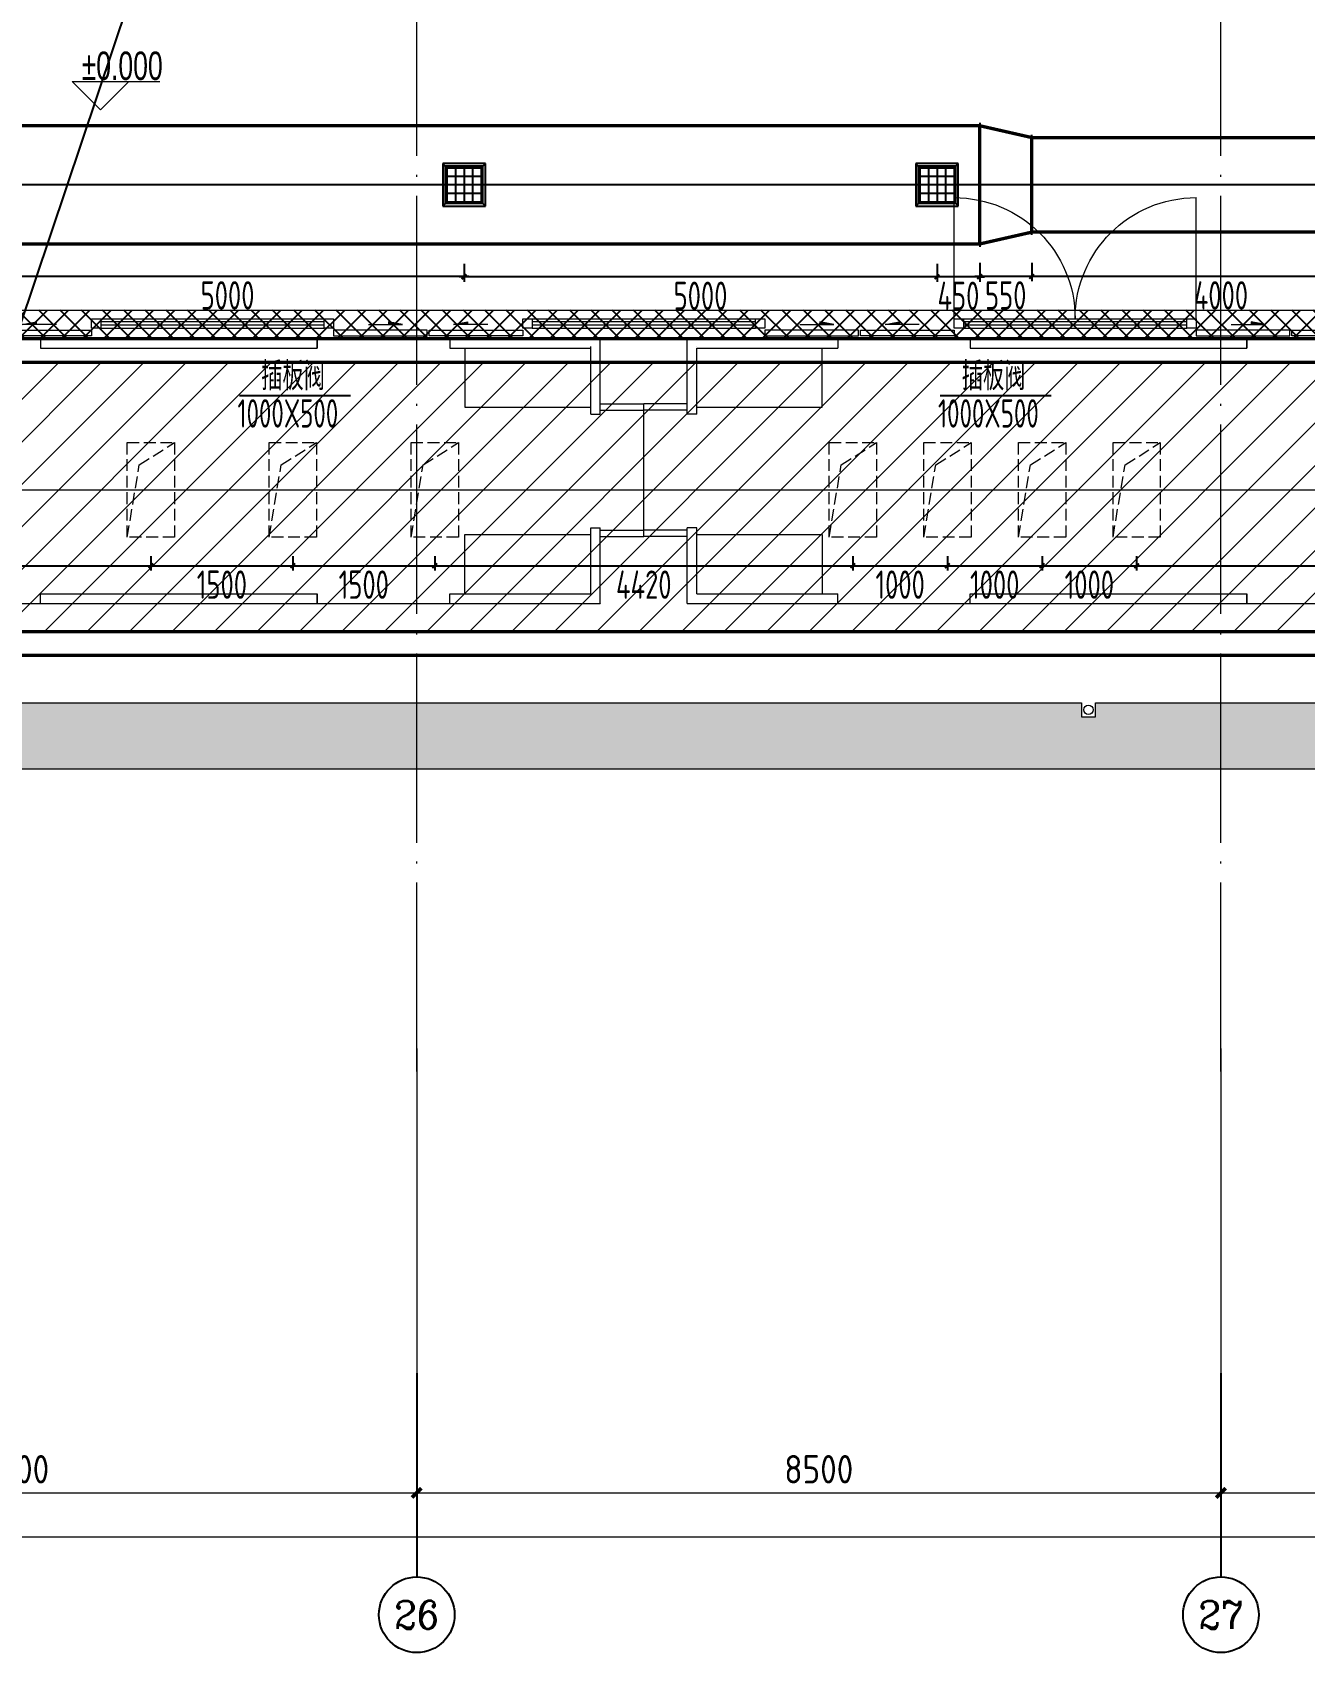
# Model space of a CAD drawing. Extents: x 4 to 13611208, y -605838 to 574722.
# Drawn here: x 13321834 to 13335282, y -28853 to -11724 of the extents above; entities that cross this region are included whole.
import ezdxf
from ezdxf.enums import TextEntityAlignment as Align

# ---------------------------------------------------------------- set-up
doc = ezdxf.new("R2010")
doc.units = 0
doc.header["$LTSCALE"] = 1000
doc.header["$MEASUREMENT"] = 0
for name, pattern in [('CENTER2', [28.575, 19.05, -3.175, 3.175, -3.175]), ('DASH', [0.35, 0.25, -0.1]), ('DOTE', [2.42, 2, -0.2, 0.02, -0.2])]:
    doc.linetypes.add(name, pattern=pattern)
doc.layers.add('0标记', color=1, linetype='Continuous', plot=False)
for name, color, linetype in [('AXIS', 3, 'Continuous'), ('AXIS_TEXT', 7, 'Continuous'), ('DUCT-D-S中心线', 5, 'CENTER2'), ('DUCT-D-S标注', 7, 'Continuous'), ('DUCT-D-S法兰', 2, 'Continuous'), ('DUCT-D-S管', 130, 'Continuous'), ('DUCT-D-S管端线', 2, 'Continuous'), ('DUCT-D-S风口', 7, 'Continuous'), ('SDF-标注', 7, 'Continuous')]:
    doc.layers.add(name, color=color, linetype=linetype)
for name, color, linetype, lineweight in [('PSD', 8, 'Continuous', 5), ('SDF-风管', 3, 'Continuous', 20), ('STRAIN', 8, 'Continuous', 5), ('建筑底图', 8, 'Continuous', 13)]:
    doc.layers.add(name, color=color, linetype=linetype, lineweight=lineweight)
doc.styles.add('67', font='gbenor.shx', dxfattribs={"width": 0.7, "bigfont": 'hztxt.shx'})
doc.styles.add('_TCH_AXIS', font='COMPLEX', dxfattribs={"bigfont": 'GBCBIG'})
doc.styles.add('C', font='HZTXT_E', dxfattribs={"width": 0.7, "bigfont": 'HZTXT'})
doc.styles.add('COMPLEX', font='hztxt_e.shx', dxfattribs={"width": 0.6, "bigfont": 'HZTXT.shx'})
doc.styles.add('DIM_FONT', font='gbenor.shx', dxfattribs={"bigfont": 'gbcbig.shx'})
doc.styles.add('du', font='gbenor.shx', dxfattribs={"width": 0.8, "bigfont": 'hztxt.shx'})
doc.dimstyles.new('67', dxfattribs={"dimscale": 100, "dimtxt": 3, "dimasz": 0.5, "dimexe": 0.5, "dimexo": 2, "dimgap": 0.5, "dimtad": 2, "dimdec": 0, "dimrnd": 5, "dimzin": 0, "dimdsep": 46, "dimtxsty": 'du', "dimblk": 'ARCHTICK', "dimcen": 0, "dimdle": 0.5, "dimclrd": 256, "dimclre": 256, "dimclrt": 256, "dimazin": 0, "dimtfac": 1, "dimtdec": 0, "dimtix": 1, "dimtmove": 2, "dimatfit": 3, "dimfxl": 100, "dimtolj": 1, "dimtzin": 0, "dimlwd": -1, "dimlwe": -1, "dimarcsym": 0})
doc.dimstyles.new('_TCH_ARCH&&100', dxfattribs={"dimtxt": 300, "dimasz": 100, "dimexe": 100, "dimexo": 100, "dimgap": 100, "dimtad": 1, "dimdec": 0, "dimzin": 0, "dimdsep": 46, "dimtxsty": 'DIM_FONT', "dimblk": 'ARCHTICK', "dimcen": 0.09, "dimclrd": 3, "dimclre": 3, "dimclrt": 7, "dimaunit": 1, "dimazin": 2, "dimtfac": 1, "dimtdec": 0, "dimtix": 1, "dimtmove": 2, "dimatfit": 3, "dimfxl": 1, "dimtolj": 1, "dimtzin": 0, "dimlwd": 18, "dimlwe": 18, "dimarcsym": 0})

# ---------------------------------------------------------------- blocks, each defined once
blk = doc.blocks.new('A$C6AAC3FDD')
at = {"layer": 'STRAIN'}
for p, q in [((1311, 2800), (23940, 2800)), ((18025, 2800), (18025, 2700)), ((20950, 2800), (20950, 2700)), ((20950, 2700), (20950, 2800)), ((22350, 2800), (22350, 2700)), ((23941, 2799), (23940, 2800)), ((23941, 2799), (23941, 2000)), ((24861, 2800), (46741, 2800)), ((24861, 2800), (24861, 2000)), ((26451, 2800), (26451, 2700)), ((27851, 2800), (27851, 2700)), ((30776, 2700), (30776, 2800)), ((30776, 2800), (30776, 2700)), ((18025, 2700), (20950, 2700)), ((22350, 2700), (23841, 2700)), ((22509, 2700), (22509, 2073)), ((23840, 2700), (23841, 2699)), ((23840, 2700), (23841, 2699)), ((23841, 2700), (23841, 2000)), ((24961, 2700), (26451, 2700)), ((24961, 2700), (24961, 2699)), ((24961, 2699), (24961, 2000)), ((26287, 2073), (26287, 2700)), ((27851, 2700), (30776, 2700)), ((22509, 2073), (23841, 2073)), ((23941, 2093), (24401, 2093)), ((24861, 2093), (24401, 2093)), ((24401, 2093), (24401, 691)), ((24401, 2093), (24401, 691)), ((24401, 2093), (24401, 691)), ((24401, 2093), (24401, 691)), ((24961, 2073), (26287, 2073)), ((26287, 2073), (26286, 2073)), ((23841, 2000), (23941, 2000)), ((23941, 2026), (24401, 2026)), ((24861, 2026), (24401, 2026)), ((24961, 2000), (24861, 2000)), ((22509, 727), (23841, 727)), ((22509, 100), (22509, 727)), ((23841, 800), (23841, 84)), ((23841, 800), (23941, 800)), ((23941, 800), (23941, 0)), ((23941, 758), (24401, 758)), ((23941, 691), (24401, 691)), ((24861, 758), (24401, 758)), ((24861, 691), (24401, 691)), ((24861, 800), (24861, 0)), ((24961, 800), (24861, 800)), ((24961, 800), (24961, 100)), ((24961, 727), (26287, 727)), ((26287, 727), (26286, 727)), ((26287, 727), (26287, 100)), ((18025, 100), (20950, 100)), ((18025, 0), (18025, 100)), ((20950, 0), (20950, 100)), ((20950, 100), (20950, 0)), ((22350, 100), (23841, 100)), ((22350, 0), (22350, 100)), ((24961, 100), (26451, 100)), ((24961, 100), (24961, 100)), ((24961, 84), (24961, 85)), ((26451, 0), (26451, 100)), ((27851, 100), (30776, 100)), ((27851, 0), (27851, 100)), ((30776, 100), (30776, 0)), ((30776, 0), (30776, 100)), ((1311, 0), (23941, 0)), ((24861, 0), (46741, 0))]:
    blk.add_line(p, q, dxfattribs=at)
blk = doc.blocks.new('新块')
at = {"layer": 'PSD', "color": 8}
for p, q in [((-1630, 60), (-1270, 60)), ((-1270, 60), (-1418, 34)), ((-1418, 34), (-1418, 60)), ((-730, 60), (-582, 34)), ((-370, 60), (-730, 60)), ((-582, 34), (-582, 60))]:
    blk.add_line(p, q, dxfattribs=at)
for points in [[(-2000, 180), (-1010, 180), (-1010, 120), (-2000, 120)], [(0, 180), (-990, 180), (-990, 120), (0, 120)]]:
    blk.add_lwpolyline(points, close=True, dxfattribs=at)
for points in [[(-1418, 34), (-1418, 60), (-1270, 60)], [(-582, 34), (-582, 60), (-730, 60)]]:
    blk.add_solid(points, dxfattribs=at)
blk = doc.blocks.new('PSD')
at = {"layer": 'PSD', "color": 8}
for p, q in [((19643, 4268), (22002, 4268)), ((22002, 4235), (19643, 4235)), ((22002, 4201), (19643, 4201)), ((19643, 4168), (22002, 4168)), ((24203, 4268), (26562, 4268)), ((26562, 4235), (24203, 4235)), ((26562, 4201), (24203, 4201)), ((24203, 4168), (26562, 4168)), ((28662, 4168), (28662, 2888)), ((28763, 4268), (31122, 4268)), ((31122, 4235), (28763, 4235)), ((31122, 4201), (28763, 4201)), ((28763, 4168), (31122, 4168)), ((31222, 4168), (31222, 2888))]:
    blk.add_line(p, q, dxfattribs=at)
for points in [[(19542, 4168), (19643, 4168), (19643, 4268), (19542, 4268)], [(22002, 4168), (22102, 4168), (22102, 4268), (22002, 4268)], [(24102, 4168), (24203, 4168), (24203, 4268), (24102, 4268)], [(26562, 4168), (26662, 4168), (26662, 4268), (26562, 4268)], [(28662, 4168), (28763, 4168), (28763, 4268), (28662, 4268)], [(31122, 4168), (31222, 4168), (31222, 4268), (31122, 4268)]]:
    blk.add_lwpolyline(points, close=True, dxfattribs=at)
for centre, start, end in [((28662, 4168), 270, 0), ((31222, 4168), 180, 270)]:
    blk.add_arc(centre, 1280, start, end, dxfattribs=at)
at = {"color": 8}
for p in [(19542, 4168), (24102, 4168), (28662, 4168), (33222, 4168)]:
    blk.add_blockref('新块', p, dxfattribs=at)
blk = doc.blocks.new('_ArchTick')
at = {"color": 0, "linetype": 'ByBlock', "const_width": 0.4}
blk.add_lwpolyline([(-0.5, -0.5), (0.5, 0.5)], dxfattribs=at)
blk = doc.blocks.new('*D1317')
at = {"layer": 'AXIS', "color": 3, "lineweight": 18}
for p, q in [((13317397, -22465), (13317397, -27264)), ((13325897, -22465), (13325897, -27264)), ((13317397, -27164), (13325897, -27164))]:
    blk.add_line(p, q, dxfattribs=at)
at = {"layer": 'AXIS', "color": 3, "lineweight": 18, "xscale": 100, "yscale": 100, "zscale": 100, "rotation": 180}
blk.add_blockref('_ArchTick', (13317397, -27164), dxfattribs=at)
at = {"layer": 'AXIS', "color": 3, "lineweight": 18, "xscale": 100, "yscale": 100, "zscale": 100}
blk.add_blockref('_ArchTick', (13325897, -27164), dxfattribs=at)
at = {"layer": 'AXIS', "color": 7, "insert": (13321647, -26914), "char_height": 300, "attachment_point": 5, "style": 'DIM_FONT'}
blk.add_mtext('\\A1;8500', dxfattribs=at)
blk = doc.blocks.new('*D1320')
at = {"layer": 'AXIS', "color": 3, "lineweight": 18}
for p, q in [((13325897, -22465), (13325897, -27264)), ((13334397, -22465), (13334397, -27264)), ((13325897, -27164), (13334397, -27164))]:
    blk.add_line(p, q, dxfattribs=at)
at = {"layer": 'AXIS', "color": 3, "lineweight": 18, "xscale": 100, "yscale": 100, "zscale": 100, "rotation": 180}
blk.add_blockref('_ArchTick', (13325897, -27164), dxfattribs=at)
at = {"layer": 'AXIS', "color": 3, "lineweight": 18, "xscale": 100, "yscale": 100, "zscale": 100}
blk.add_blockref('_ArchTick', (13334397, -27164), dxfattribs=at)
at = {"layer": 'AXIS', "color": 7, "insert": (13330147, -26914), "char_height": 300, "attachment_point": 5, "style": 'DIM_FONT'}
blk.add_mtext('\\A1;8500', dxfattribs=at)
blk = doc.blocks.new('*D1319')
at = {"layer": 'AXIS', "color": 3, "lineweight": 18}
for p, q in [((13334397, -22465), (13334397, -27264)), ((13342897, -22465), (13342897, -27264)), ((13334397, -27164), (13342897, -27164))]:
    blk.add_line(p, q, dxfattribs=at)
at = {"layer": 'AXIS', "color": 3, "lineweight": 18, "xscale": 100, "yscale": 100, "zscale": 100, "rotation": 180}
blk.add_blockref('_ArchTick', (13334397, -27164), dxfattribs=at)
at = {"layer": 'AXIS', "color": 3, "lineweight": 18, "xscale": 100, "yscale": 100, "zscale": 100}
blk.add_blockref('_ArchTick', (13342897, -27164), dxfattribs=at)
at = {"layer": 'AXIS', "color": 7, "insert": (13338647, -26914), "char_height": 300, "attachment_point": 5, "style": 'DIM_FONT'}
blk.add_mtext('\\A1;8500', dxfattribs=at)
blk = doc.blocks.new('*D1318')
at = {"layer": 'AXIS', "color": 3, "lineweight": 18}
for p, q in [((13300397, -22465), (13300397, -27729)), ((13430397, -22465), (13430397, -27729)), ((13300397, -27629), (13430397, -27629))]:
    blk.add_line(p, q, dxfattribs=at)
at = {"layer": 'AXIS', "color": 3, "lineweight": 18, "xscale": 100, "yscale": 100, "zscale": 100, "rotation": 180}
blk.add_blockref('_ArchTick', (13300397, -27629), dxfattribs=at)
at = {"layer": 'AXIS', "color": 3, "lineweight": 18, "xscale": 100, "yscale": 100, "zscale": 100}
blk.add_blockref('_ArchTick', (13430397, -27629), dxfattribs=at)
at = {"layer": 'AXIS', "color": 7, "insert": (13365397, -27379), "char_height": 300, "attachment_point": 5, "style": 'DIM_FONT'}
blk.add_mtext('\\A1;130000', dxfattribs=at)
blk = doc.blocks.new('_AXISO')
blk.add_circle((0, 0), 0.5)
at = {"layer": 'AXIS_TEXT', "style": 'COMPLEX', "width": 1.041667}
blk.add_attdef('A', text='', height=0.56, dxfattribs=at).set_placement((-0.25, -0.28), (0.25, -0.28), align=Align.FIT)
blk = doc.blocks.new('*D535')
at = {"layer": 'DUCT-D-S标注', "transparency": 16777216}
for p, q in [((13332398, -14160), (13332398, -14354)), ((13336397, -14160), (13336397, -14354)), ((13336447, -14304), (13332348, -14304))]:
    blk.add_line(p, q, dxfattribs=at)
at = {"layer": 'DUCT-D-S标注', "transparency": 16777216, "xscale": 50, "yscale": 50, "zscale": 50, "rotation": 180}
blk.add_blockref('_ArchTick', (13332398, -14304), dxfattribs=at)
at = {"layer": 'DUCT-D-S标注', "transparency": 16777216, "xscale": 50, "yscale": 50, "zscale": 50}
blk.add_blockref('_ArchTick', (13336397, -14304), dxfattribs=at)
at = {"layer": 'DUCT-D-S标注', "transparency": 16777216, "insert": (13334398, -14504), "char_height": 300, "attachment_point": 5, "style": 'du'}
blk.add_mtext('\\A1;4000', dxfattribs=at)
blk = doc.blocks.new('*D536')
at = {"layer": 'DUCT-D-S标注', "transparency": 16777216}
for p, q in [((13326397, -14170), (13326397, -14359)), ((13331397, -14170), (13331397, -14359)), ((13331447, -14309), (13326347, -14309))]:
    blk.add_line(p, q, dxfattribs=at)
at = {"layer": 'DUCT-D-S标注', "transparency": 16777216, "xscale": 50, "yscale": 50, "zscale": 50, "rotation": 180}
blk.add_blockref('_ArchTick', (13326397, -14309), dxfattribs=at)
at = {"layer": 'DUCT-D-S标注', "transparency": 16777216, "xscale": 50, "yscale": 50, "zscale": 50}
blk.add_blockref('_ArchTick', (13331397, -14309), dxfattribs=at)
at = {"layer": 'DUCT-D-S标注', "transparency": 16777216, "insert": (13328897, -14509), "char_height": 300, "attachment_point": 5, "style": 'du'}
blk.add_mtext('\\A1;5000', dxfattribs=at)
blk = doc.blocks.new('*D537')
at = {"layer": 'DUCT-D-S标注', "transparency": 16777216}
for p, q in [((13321397, -14160), (13321397, -14354)), ((13326397, -14170), (13326397, -14354)), ((13326447, -14304), (13321347, -14304))]:
    blk.add_line(p, q, dxfattribs=at)
at = {"layer": 'DUCT-D-S标注', "transparency": 16777216, "xscale": 50, "yscale": 50, "zscale": 50, "rotation": 180}
blk.add_blockref('_ArchTick', (13321397, -14304), dxfattribs=at)
at = {"layer": 'DUCT-D-S标注', "transparency": 16777216, "xscale": 50, "yscale": 50, "zscale": 50}
blk.add_blockref('_ArchTick', (13326397, -14304), dxfattribs=at)
at = {"layer": 'DUCT-D-S标注', "transparency": 16777216, "insert": (13323897, -14504), "char_height": 300, "attachment_point": 5, "style": 'du'}
blk.add_mtext('\\A1;5000', dxfattribs=at)
blk = doc.blocks.new('*D604')
at = {"layer": 'SDF-标注', "ltscale": 0.5, "transparency": 16777216}
for p, q in [((13310707, -17260), (13310707, -17412)), ((13323087, -17260), (13323087, -17412)), ((13310657, -17362), (13323137, -17362))]:
    blk.add_line(p, q, dxfattribs=at)
at = {"layer": 'SDF-标注', "ltscale": 0.5, "transparency": 16777216, "xscale": 50, "yscale": 50, "zscale": 50, "rotation": 180}
blk.add_blockref('_ArchTick', (13310707, -17362), dxfattribs=at)
at = {"layer": 'SDF-标注', "ltscale": 0.5, "transparency": 16777216, "xscale": 50, "yscale": 50, "zscale": 50}
blk.add_blockref('_ArchTick', (13323087, -17362), dxfattribs=at)
at = {"layer": 'SDF-标注', "ltscale": 0.5, "transparency": 16777216, "insert": (13316897, -17562), "char_height": 300, "attachment_point": 5, "style": 'du'}
blk.add_mtext('\\A1;12380', dxfattribs=at)
blk = doc.blocks.new('*D605')
at = {"layer": 'SDF-标注', "ltscale": 0.5, "transparency": 16777216}
for p, q in [((13323087, -17260), (13323087, -17412)), ((13324587, -17260), (13324587, -17412)), ((13323037, -17362), (13324637, -17362))]:
    blk.add_line(p, q, dxfattribs=at)
at = {"layer": 'SDF-标注', "ltscale": 0.5, "transparency": 16777216, "xscale": 50, "yscale": 50, "zscale": 50, "rotation": 180}
blk.add_blockref('_ArchTick', (13323087, -17362), dxfattribs=at)
at = {"layer": 'SDF-标注', "ltscale": 0.5, "transparency": 16777216, "xscale": 50, "yscale": 50, "zscale": 50}
blk.add_blockref('_ArchTick', (13324587, -17362), dxfattribs=at)
at = {"layer": 'SDF-标注', "ltscale": 0.5, "transparency": 16777216, "insert": (13323837, -17562), "char_height": 300, "attachment_point": 5, "style": 'du'}
blk.add_mtext('\\A1;1500', dxfattribs=at)
blk = doc.blocks.new('*D606')
at = {"layer": 'SDF-标注', "ltscale": 0.5, "transparency": 16777216}
for p, q in [((13324587, -17260), (13324587, -17412)), ((13326087, -17260), (13326087, -17412)), ((13324537, -17362), (13326137, -17362))]:
    blk.add_line(p, q, dxfattribs=at)
at = {"layer": 'SDF-标注', "ltscale": 0.5, "transparency": 16777216, "xscale": 50, "yscale": 50, "zscale": 50, "rotation": 180}
blk.add_blockref('_ArchTick', (13324587, -17362), dxfattribs=at)
at = {"layer": 'SDF-标注', "ltscale": 0.5, "transparency": 16777216, "xscale": 50, "yscale": 50, "zscale": 50}
blk.add_blockref('_ArchTick', (13326087, -17362), dxfattribs=at)
at = {"layer": 'SDF-标注', "ltscale": 0.5, "transparency": 16777216, "insert": (13325337, -17562), "char_height": 300, "attachment_point": 5, "style": 'du'}
blk.add_mtext('\\A1;1500', dxfattribs=at)
blk = doc.blocks.new('*D607')
at = {"layer": 'SDF-标注', "ltscale": 0.5, "transparency": 16777216}
for p, q in [((13326087, -17260), (13326087, -17412)), ((13330507, -17260), (13330507, -17412)), ((13326037, -17362), (13330557, -17362))]:
    blk.add_line(p, q, dxfattribs=at)
at = {"layer": 'SDF-标注', "ltscale": 0.5, "transparency": 16777216, "xscale": 50, "yscale": 50, "zscale": 50, "rotation": 180}
blk.add_blockref('_ArchTick', (13326087, -17362), dxfattribs=at)
at = {"layer": 'SDF-标注', "ltscale": 0.5, "transparency": 16777216, "xscale": 50, "yscale": 50, "zscale": 50}
blk.add_blockref('_ArchTick', (13330507, -17362), dxfattribs=at)
at = {"layer": 'SDF-标注', "ltscale": 0.5, "transparency": 16777216, "insert": (13328297, -17562), "char_height": 300, "attachment_point": 5, "style": 'du'}
blk.add_mtext('\\A1;4420', dxfattribs=at)
blk = doc.blocks.new('*D608')
at = {"layer": 'SDF-标注', "ltscale": 0.5, "transparency": 16777216}
for p, q in [((13330507, -17260), (13330507, -17412)), ((13331507, -17260), (13331507, -17412)), ((13330457, -17362), (13331557, -17362))]:
    blk.add_line(p, q, dxfattribs=at)
at = {"layer": 'SDF-标注', "ltscale": 0.5, "transparency": 16777216, "xscale": 50, "yscale": 50, "zscale": 50, "rotation": 180}
blk.add_blockref('_ArchTick', (13330507, -17362), dxfattribs=at)
at = {"layer": 'SDF-标注', "ltscale": 0.5, "transparency": 16777216, "xscale": 50, "yscale": 50, "zscale": 50}
blk.add_blockref('_ArchTick', (13331507, -17362), dxfattribs=at)
at = {"layer": 'SDF-标注', "ltscale": 0.5, "transparency": 16777216, "insert": (13331007, -17562), "char_height": 300, "attachment_point": 5, "style": 'du'}
blk.add_mtext('\\A1;1000', dxfattribs=at)
blk = doc.blocks.new('*D609')
at = {"layer": 'SDF-标注', "ltscale": 0.5, "transparency": 16777216}
for p, q in [((13331507, -17260), (13331507, -17412)), ((13332507, -17260), (13332507, -17412)), ((13331457, -17362), (13332557, -17362))]:
    blk.add_line(p, q, dxfattribs=at)
at = {"layer": 'SDF-标注', "ltscale": 0.5, "transparency": 16777216, "xscale": 50, "yscale": 50, "zscale": 50, "rotation": 180}
blk.add_blockref('_ArchTick', (13331507, -17362), dxfattribs=at)
at = {"layer": 'SDF-标注', "ltscale": 0.5, "transparency": 16777216, "xscale": 50, "yscale": 50, "zscale": 50}
blk.add_blockref('_ArchTick', (13332507, -17362), dxfattribs=at)
at = {"layer": 'SDF-标注', "ltscale": 0.5, "transparency": 16777216, "insert": (13332007, -17562), "char_height": 300, "attachment_point": 5, "style": 'du'}
blk.add_mtext('\\A1;1000', dxfattribs=at)
blk = doc.blocks.new('*D610')
at = {"layer": 'SDF-标注', "ltscale": 0.5, "transparency": 16777216}
for p, q in [((13332507, -17260), (13332507, -17412)), ((13333507, -17260), (13333507, -17412)), ((13332457, -17362), (13333557, -17362))]:
    blk.add_line(p, q, dxfattribs=at)
at = {"layer": 'SDF-标注', "ltscale": 0.5, "transparency": 16777216, "xscale": 50, "yscale": 50, "zscale": 50, "rotation": 180}
blk.add_blockref('_ArchTick', (13332507, -17362), dxfattribs=at)
at = {"layer": 'SDF-标注', "ltscale": 0.5, "transparency": 16777216, "xscale": 50, "yscale": 50, "zscale": 50}
blk.add_blockref('_ArchTick', (13333507, -17362), dxfattribs=at)
at = {"layer": 'SDF-标注', "ltscale": 0.5, "transparency": 16777216, "insert": (13333007, -17562), "char_height": 300, "attachment_point": 5, "style": 'du'}
blk.add_mtext('\\A1;1000', dxfattribs=at)
blk = doc.blocks.new('*D611')
at = {"layer": 'SDF-标注', "ltscale": 0.5, "transparency": 16777216}
for p, q in [((13333507, -17260), (13333507, -17412)), ((13345887, -17260), (13345887, -17412)), ((13333457, -17362), (13345937, -17362))]:
    blk.add_line(p, q, dxfattribs=at)
at = {"layer": 'SDF-标注', "ltscale": 0.5, "transparency": 16777216, "xscale": 50, "yscale": 50, "zscale": 50, "rotation": 180}
blk.add_blockref('_ArchTick', (13333507, -17362), dxfattribs=at)
at = {"layer": 'SDF-标注', "ltscale": 0.5, "transparency": 16777216, "xscale": 50, "yscale": 50, "zscale": 50}
blk.add_blockref('_ArchTick', (13345887, -17362), dxfattribs=at)
at = {"layer": 'SDF-标注', "ltscale": 0.5, "transparency": 16777216, "insert": (13339697, -17562), "char_height": 300, "attachment_point": 5, "style": 'du'}
blk.add_mtext('\\A1;12380', dxfattribs=at)
blk = doc.blocks.new('*D675')
at = {"layer": 'DUCT-D-S标注', "transparency": 16777216}
for p, q in [((13331848, -14160), (13331848, -14354)), ((13332398, -14160), (13332398, -14354)), ((13332448, -14304), (13331798, -14304))]:
    blk.add_line(p, q, dxfattribs=at)
at = {"layer": 'DUCT-D-S标注', "transparency": 16777216, "xscale": 50, "yscale": 50, "zscale": 50, "rotation": 180}
blk.add_blockref('_ArchTick', (13331848, -14304), dxfattribs=at)
at = {"layer": 'DUCT-D-S标注', "transparency": 16777216, "xscale": 50, "yscale": 50, "zscale": 50}
blk.add_blockref('_ArchTick', (13332398, -14304), dxfattribs=at)
at = {"layer": 'DUCT-D-S标注', "transparency": 16777216, "insert": (13332123, -14504), "char_height": 300, "attachment_point": 5, "style": 'du'}
blk.add_mtext('\\A1;550', dxfattribs=at)
blk = doc.blocks.new('*D676')
at = {"layer": 'DUCT-D-S标注', "transparency": 16777216}
for p, q in [((13331397, -14170), (13331397, -14359)), ((13331848, -14160), (13331848, -14359)), ((13331397, -14309), (13331347, -14309)), ((13331848, -14309), (13331397, -14309)), ((13331848, -14309), (13331898, -14309))]:
    blk.add_line(p, q, dxfattribs=at)
at = {"layer": 'DUCT-D-S标注', "transparency": 16777216, "xscale": 50, "yscale": 50, "zscale": 50}
blk.add_blockref('_ArchTick', (13331397, -14309), dxfattribs=at)
at = {"layer": 'DUCT-D-S标注', "transparency": 16777216, "xscale": 50, "yscale": 50, "zscale": 50, "rotation": 180}
blk.add_blockref('_ArchTick', (13331848, -14309), dxfattribs=at)
at = {"layer": 'DUCT-D-S标注', "transparency": 16777216, "insert": (13331623, -14509), "char_height": 300, "attachment_point": 5, "style": 'du'}
blk.add_mtext('\\A1;450', dxfattribs=at)
blk = doc.blocks.new('A$C321F08AF')
at = {"layer": '建筑底图', "color": 0, "linetype": 'DASH', "ltscale": 0.5}
for points in [[(-50560, -2450), (-50560, -3450), (-51060, -3450), (-51060, -2450)], [(-49060, -2450), (-49060, -3450), (-49560, -3450), (-49560, -2450)], [(-47560, -2450), (-47560, -3450), (-48060, -3450), (-48060, -2450)], [(-43140, -2450), (-43140, -3450), (-43640, -3450), (-43640, -2450)], [(-42140, -2450), (-42140, -3450), (-42640, -3450), (-42640, -2450)], [(-41140, -2450), (-41140, -3450), (-41640, -3450), (-41640, -2450)], [(-40140, -2450), (-40140, -3450), (-40640, -3450), (-40640, -2450)]]:
    blk.add_lwpolyline(points, close=True, dxfattribs=at)
for points in [[(-51060, -3450), (-50933, -2686), (-50560, -2450)], [(-49560, -3450), (-49433, -2686), (-49060, -2450)], [(-48060, -3450), (-47933, -2686), (-47560, -2450)], [(-43640, -3450), (-43513, -2686), (-43140, -2450)], [(-42640, -3450), (-42513, -2686), (-42140, -2450)], [(-41640, -3450), (-41513, -2686), (-41140, -2450)], [(-40640, -3450), (-40513, -2686), (-40140, -2450)]]:
    blk.add_lwpolyline(points, dxfattribs=at)
blk = doc.blocks.new('$风口$00000107')
for p, q in [((100, 100), (-100, 100)), ((-100, 100), (-88, 88)), ((-100, 100), (-100, -100)), ((88, 88), (-88, 88)), ((-88, 88), (-88, -88)), ((-88, 88), (-80, 80)), ((-80, 80), (80, 80)), ((-80, -80), (-80, 80)), ((-40, 80), (-40, -80)), ((0, 80), (0, -80)), ((40, 80), (40, -80)), ((80, 80), (88, 88)), ((80, 80), (80, -80)), ((100, 100), (88, 88)), ((88, -88), (88, 88)), ((100, -100), (100, 100)), ((80, 40), (-80, 40)), ((80, 0), (-80, 0)), ((80, -40), (-80, -40)), ((-100, -100), (-88, -88)), ((-100, -100), (100, -100)), ((-88, -88), (-80, -80)), ((88, -88), (-88, -88)), ((-80, -80), (80, -80)), ((80, -80), (88, -88)), ((100, -100), (88, -88))]:
    blk.add_line(p, q)

msp = doc.modelspace()

# ---------------------------------------------------------------- hatches: boundary and pattern name
at = {"layer": '建筑底图'}
h = msp.add_hatch(dxfattribs=at)
h.set_pattern_fill('钢筋混凝土', color=8, scale=100, style=0)
h.set_pattern_definition([(45, (793255.26, 9e-08), (-176.7766953, 176.7766953), []), (50, (793255.26, 9e-08), (717.260183, -62.752135), [75, -825]), (355, (793255.26, 9e-08), (-138.751334, 752.192134), [60, -660]), (100.4514, (793315, -5.2), (578.50938, 689.439542), [63.74019, -701.14211]), (46.1842, (793255.26, 200), (1067.24105, -165.519014), [112.5, -1237.5]), (96.6356, (793344.2, 186.2), (934.662706, 974.11787), [95.61029, -1051.713]), (351.1842, (793255.3, 200), (934.661945, 974.1186), [90, -990]), (21, (793355.26, 150), (596.907052, -402.61889), [75, -825]), (326, (793355.26, 150), (243.31533, 725.150045), [60, -660]), (71.4514, (793405, 116.45), (840.22263, 322.530497), [63.74019, -701.14211]), (37.5, (793255.26, 9e-08), (12.1598553, 332.893854), [0, -652, 0, -670, 0, -662.5]), (7.5, (793255.26, 9e-08), (263.069537, 394.411712), [0, -382, 0, -637, 0, -252.5]), (327.5, (793032.26, 9e-08), (533.822436, -22.554872), [0, -250, 0, -780, 0, -1035]), (317.5, (792932.26, 9e-08), (583.18617, 100.104982), [0, -325, 0, -518, 0, -735])])
h.paths.add_polyline_path([(13122497.4, -13710.3), (13121697.4, -13710.3), (13121697.4, -15460.3), (13121787.4, -17303.4), (13122586.5, -17265.7), (13122497.4, -15440.7)])
h.paths.add_polyline_path([(13121697.4, -4210.3), (13122497.4, -4210.3), (13122497.4, -2478.9), (13122573.5, -843.5), (13121774.4, -806.3), (13121697.4, -2460.3)])
h.paths.add_polyline_path([(13168947.4, -21010.3), (13168947.4, -21710.3), (13207597.4, -21710.3), (13207597.4, -20160.3), (13281197.4, -20160.3), (13281197.4, -19460.3), (13206897.4, -19460.3), (13206897.4, -21010.3)])
h.paths.add_polyline_path([(13168947.4, 3789.7), (13168947.4, 3089.7), (13206897.4, 3089.7), (13206897.4, 1539.7), (13281197.4, 1539.7), (13281197.4, 2239.7), (13207597.4, 2239.7), (13207597.4, 3789.7)])
h.paths.add_polyline_path([(13473697.4, -4551.4), (13472897.4, -4551.4), (13472897.4, -13160.3), (13473697.4, -13160.3)])
h.paths.add_polyline_path([(13473697.4, 2261.9), (13472897.4, 2261.9), (13472897.4, 2248.6), (13473697.4, 2248.6)])
h.paths.add_polyline_path([(13354022.4, 889.7), (13354022.4, 1039.7), (13354172.4, 1039.7), (13354172.4, 889.7), (13376672.4, 889.7), (13376672.4, 1039.7), (13376822.4, 1039.7), (13376822.4, 889.7), (13398547.4, 889.7), (13398547.4, 1039.7), (13398697.4, 1039.7), (13398697.4, 889.7), (13422497.4, 889.7), (13422497.4, 1089.7), (13453297.4, 1089.7), (13453297.4, 1789.7), (13421797.4, 1789.7), (13421797.4, 1589.7), (13349146.3, 1589.7), (13349146.3, 889.7)])
h.paths.add_polyline_path([(13332922.4, 889.7), (13332922.4, 1039.7), (13333072.4, 1039.7), (13333072.4, 889.7), (13349146.3, 889.7), (13349146.3, 1589.7), (13311597.4, 1589.7), (13311597.4, 889.7)])
h.paths.add_polyline_path([(13332922.4, -18960.3), (13332922.4, -18810.3), (13311597.4, -18810.3), (13311597.4, -19510.3), (13349146.3, -19510.3), (13349146.3, -18810.3), (13333072.4, -18810.3), (13333072.4, -18960.3)])
h.paths.add_polyline_path([(13376672.4, -18960.3), (13376672.4, -18810.3), (13354172.4, -18810.3), (13354172.4, -18960.3), (13354022.4, -18960.3), (13354022.4, -18810.3), (13349146.3, -18810.3), (13349146.3, -19510.3), (13438197.4, -19510.3), (13438197.4, -19710.3), (13453297.4, -19710.3), (13453297.4, -19010.3), (13438897.4, -19010.3), (13438897.4, -18810.3), (13436422.6, -18810.3), (13436422.6, -18960.3), (13436272.6, -18960.3), (13436272.6, -18810.3), (13433472, -18810.3), (13433472, -18960.3), (13433322, -18960.3), (13433322, -18810.3), (13430973.4, -18810.3), (13430973.4, -18960.3), (13430823.4, -18960.3), (13430823.4, -18810.3), (13420572.4, -18810.3), (13420572.4, -18960.3), (13420422.4, -18960.3), (13420422.4, -18810.3), (13376822.4, -18810.3), (13376822.4, -18960.3)])
at = {"layer": '建筑底图', "lineweight": -3}
h = msp.add_hatch(dxfattribs=at)
h.set_pattern_fill('ANSI37', color=8, scale=100, style=0)
h.set_pattern_definition([(45, (793255.26, 9e-08), (-112.2532016, 112.2532015), []), (135, (793255.26, 9e-08), (-112.2532015, -112.2532016), [])])
h.paths.add_polyline_path([(13305897.4, -11960.3), (13305897.4, -14660.3), (13441897.4, -14660.3), (13441897.4, -11960.3), (13442397.4, -11960.3), (13442397.4, -14960.3), (13305397.4, -14960.3), (13305397.4, -11960.3)])
at = {"layer": '建筑底图', "linetype": 'DASH'}
h = msp.add_hatch(dxfattribs=at)
h.set_pattern_fill('ANSI31', color=8, scale=200, style=0)
h.set_pattern_definition([(45, (793255.26, 9e-08), (-224.506403, 224.506403), [])])
h.paths.add_polyline_path([(13274397.4, -15210.3), (13455372.4, -15210.3), (13455372.4, -18060.3), (13274397.4, -18060.3)])

# ---------------------------------------------------------------- linework, layer by layer
at = {"layer": '0标记'}
msp.add_lwpolyline([(13317397.4, -1360.3), (13336982.8, 30702.4), (13321697.3, -14835.2)], dxfattribs=at)
at = {"layer": 'AXIS'}
for p, q in [((13325897.4, -25898), (13325897.4, -28052.5)), ((13334397.4, -25898), (13334397.4, -28052.5))]:
    msp.add_line(p, q, dxfattribs=at)
at = {"layer": 'DUCT-D-S中心线'}
for p, q in [((13331848.1, -13335.3), (13315071.8, -13335.3)), ((13332398.3, -13335.3), (13331848.3, -13335.3)), ((13346998.9, -13335.3), (13332398.5, -13335.3))]:
    msp.add_line(p, q, dxfattribs=at)
at = {"layer": 'DUCT-D-S法兰'}
for p, q in [((13331848.2, -12680.3), (13331848.2, -13990.3)), ((13332398.4, -13865.3), (13332398.4, -12805.3))]:
    msp.add_line(p, q, dxfattribs=at)
at = {"layer": 'DUCT-D-S法兰', "color": 18, "true_color": 0x000000}
for p in [(13331848.1, -13335.3, 4100), (13331848.3, -13335.3, 4100), (13332398.3, -13335.3, 3950), (13332398.5, -13335.3, 3950)]:
    msp.add_point(p, dxfattribs=at)
at = {"layer": 'DUCT-D-S管', "const_width": 35}
for points in [[(13331848.1, -12710.3), (13315071.8, -12710.3)], [(13331848.1, -13960.3), (13331848.1, -12710.3)], [(13332398.3, -12835.3), (13331848.3, -12710.3)], [(13346998.9, -12835.3), (13332398.5, -12835.3)], [(13332398.5, -12835.3), (13332398.5, -13835.3)], [(13332398.3, -13835.3), (13331848.3, -13960.3)], [(13332398.5, -13835.3), (13346998.9, -13835.3)], [(13315071.8, -13960.3), (13331848.1, -13960.3)]]:
    msp.add_lwpolyline(points, dxfattribs=at)
at = {"layer": 'DUCT-D-S管', "color": 18, "true_color": 0x000000}
for p in [(13331848.3, -13335.3, 4100), (13332398.3, -13335.3, 3950)]:
    msp.add_point(p, dxfattribs=at)
at = {"layer": 'DUCT-D-S管端线'}
for p, q in [((13331848.3, -12710.3), (13331848.3, -13960.3)), ((13332398.3, -13835.3), (13332398.3, -12835.3))]:
    msp.add_line(p, q, dxfattribs=at)
at = {"layer": 'SDF-标注', "ltscale": 0.5}
for p, q in [((13324023.1, -15560.8), (13325198.4, -15560.8)), ((13331428.7, -15560.8), (13332604, -15560.8))]:
    msp.add_line(p, q, dxfattribs=at)
at = {"layer": 'SDF-风管', "const_width": 35}
for points, elevation in [([(13455221.7, -14959.3), (13455622.1, -14959.3), (13455622.1, -18310.3), (13310397.1, -18310.3), (13310397.1, -18960.3), (13270747.1, -18960.3), (13270747.1, -14960.5)], 8250), ([(13271322.1, -15210.3), (13270997.1, -15210.3), (13270997.1, -18710.3), (13310147.1, -18710.3), (13310147.1, -18060.3), (13455372.1, -18060.3), (13455372.1, -15210.3), (13455221.7, -15210.3)], 4115), ([(13426247.5, -15210.3), (13321547.3, -15210.3)], 8250)]:
    msp.add_lwpolyline(points, dxfattribs=dict(at, elevation=elevation))
msp.add_lwpolyline([(13321547.3, -14960.2), (13426247.5, -14960.2)], dxfattribs=at)
at = {"layer": '建筑底图', "color": 8, "linetype": 'DOTE'}
for p, q in [((13325897.4, -22710.3), (13325897.4, 3889.7)), ((13334397.4, -22710.3), (13334397.4, 3889.7)), ((13119297.4, -18810.3), (13332922.4, -18810.3)), ((13333072.4, -18810.3), (13354022.4, -18810.3))]:
    msp.add_line(p, q, dxfattribs=at)
at = {"layer": '建筑底图', "color": 8}
for p, q in [((13322554, -12543), (13322254, -12243)), ((13322254, -12243), (13323182.7, -12243)), ((13322554, -12543), (13322854, -12243)), ((13443897.4, -14960.3), (13303897.4, -14960.3)), ((13310897.4, -18810.3), (13332922.4, -18810.3)), ((13333072.4, -18810.3), (13354022.4, -18810.3)), ((13311597.4, -19510.3), (13438197.4, -19510.3))]:
    msp.add_line(p, q, dxfattribs=at)
at = {"layer": '建筑底图', "color": 8, "linetype": 'DASH'}
for p, q in [((13270997.4, -14960.3), (13455622.4, -14960.3)), ((13270997.4, -15210.3), (13455372.4, -15210.3)), ((13310147.4, -18060.3), (13455372.4, -18060.3)), ((13310397.4, -18310.3), (13455622.4, -18310.3))]:
    msp.add_line(p, q, dxfattribs=at)
at = {"layer": '建筑底图', "color": 8}
msp.add_lwpolyline([(13305897.4, -11960.3), (13305897.4, -14660.3), (13441897.4, -14660.3), (13441897.4, -11960.3), (13442397.4, -11960.3), (13442397.4, -14960.3), (13305397.4, -14960.3), (13305397.4, -11960.3)], close=True, dxfattribs=at)
at = {"layer": '建筑底图', "color": 8, "ltscale": 0.1, "flags": 128}
msp.add_lwpolyline([(13237043.5, -16573), (13238043.5, -16570.4), (13239043.5, -16568.3), (13240043.5, -16566.4), (13241043.5, -16564.9), (13242043.5, -16563.6), (13243043.5, -16562.6), (13244043.5, -16561.8), (13245043.5, -16561.3), (13246043.5, -16560.8), (13247043.5, -16560.6), (13248043.5, -16560.4), (13249043.5, -16560.3), (13250043.5, -16560.3), (13251043.5, -16560.3), (13468504, -16560.3)], dxfattribs=at)
at = {"layer": '建筑底图', "color": 8}
msp.add_lwpolyline([(13332922.4, -18810.3), (13332922.4, -18960.3), (13333072.4, -18960.3), (13333072.4, -18810.3)], dxfattribs=at)
msp.add_circle((13332997.4, -18885.3), 50, dxfattribs=at)

# ---------------------------------------------------------------- block references
at = {"layer": 'AXIS'}
ref = msp.add_blockref('_AXISO', (13325897.4, -28452.5), dxfattribs=dict(at, xscale=800, yscale=800, zscale=2400))
ref.add_attrib('A', '26', dxfattribs={"layer": 'AXIS_TEXT', "height": 294.28, "style": '_TCH_AXIS'}).set_placement((13325659.1, -28599.6), (13326135.6, -28599.6), align=Align.FIT)
ref = msp.add_blockref('_AXISO', (13334397.4, -28452.5), dxfattribs=dict(at, xscale=800, yscale=800, zscale=2400))
ref.add_attrib('A', '27', dxfattribs={"layer": 'AXIS_TEXT', "height": 294.28, "style": '_TCH_AXIS'}).set_placement((13334159.1, -28599.6), (13334635.6, -28599.6), align=Align.FIT)
at = {"layer": 'DUCT-D-S风口', "xscale": 2.25, "yscale": 2.25}
for p in [(13326397.1, -13335.3, 3550), (13331397.1, -13335.3, 3550)]:
    msp.add_blockref('$风口$00000107', p, dxfattribs=at)
at = {"layer": 'SDF-标注', "ltscale": 0.5}
msp.add_blockref('A$C321F08AF', (13373897.1, -13610.3), dxfattribs=at)
at = {"layer": '建筑底图', "color": 8, "xscale": -1, "rotation": 180}
msp.add_blockref('PSD', (13302915, -10582.2), dxfattribs=at)
at = {"layer": '建筑底图', "color": 8, "ltscale": 10, "xscale": -1, "rotation": 180}
msp.add_blockref('A$C6AAC3FDD', (13303895.9, -14960.3), dxfattribs=at)

# ---------------------------------------------------------------- texts
at = {"layer": 'SDF-标注', "ltscale": 0.5, "style": '67', "width": 0.75}
for s, p in [('插板阀', (13324252.2, -15507)), ('插板阀', (13331657.8, -15507)), ('1000X500', (13324001.8, -15901.7)), ('1000X500', (13331407.4, -15901.7))]:
    msp.add_text(s, height=300, dxfattribs=at).set_placement(p)
at = {"layer": '建筑底图', "color": 8, "style": 'C', "width": 0.7}
msp.add_text('%%P0.000', height=300, dxfattribs=at).set_placement((13322354.7, -12226.5))

# ---------------------------------------------------------------- dimensions: what is measured, and where the dimension line sits
at = {"layer": 'AXIS'}
for p1, p2, distance, picture, middle in [((13300397.4, -22365.2), (13430397.4, -22365.2), -5263.8, '*D1318', (13365397.4, -27379)), ((13317397.4, -22365.2), (13325897.4, -22365.2), -4799.2, '*D1317', (13321647.4, -26914.5)), ((13325897.4, -22365.2), (13334397.4, -22365.2), -4799.2, '*D1320', (13330147.4, -26914.5)), ((13334397.4, -22365.2), (13342897.4, -22365.2), -4799.2, '*D1319', (13338647.4, -26914.5))]:
    dim = msp.add_aligned_dim(p1=p1, p2=p2, distance=distance, dimstyle='_TCH_ARCH&&100', dxfattribs=at)
    dim.commit()
    dim.dimension.update_dxf_attribs({"geometry": picture, "text_midpoint": middle})
at = {"layer": 'DUCT-D-S标注'}
for base, p1, p2, picture, middle in [((13321397.1, -14304, -3550), (13326397.1, -13970.2), (13321397.1, -13960.2), '*D537', (13323897.1, -14504, -3550)), ((13326397.1, -14309, -3550), (13331397.1, -13970.2), (13326397.1, -13970.2), '*D536', (13328897.1, -14509, -3550)), ((13331397.1, -14309, -3550), (13331848.3, -13960.2, 550), (13331397.1, -13970.2), '*D676', (13331622.7, -14509, -3550)), ((13331848.3, -14304, -3550), (13332398.5, -13960.2, 400), (13331848.3, -13960.2, 550), '*D675', (13332123.4, -14504, -3550)), ((13332398.5, -14304, -3550), (13336397.1, -13960.3), (13332398.5, -13960.2, 400), '*D535', (13334397.8, -14504, -3550))]:
    dim = msp.add_linear_dim(base=base, p1=p1, p2=p2, dimstyle='67', dxfattribs=at)
    dim.commit()
    dim.dimension.update_dxf_attribs({"geometry": picture, "text_midpoint": middle})
at = {"layer": 'SDF-标注', "ltscale": 0.5}
for base, p1, p2, picture, middle in [((13323087.1, -17361.8), (13310707.1, -17060.3), (13323087.1, -17060.3), '*D604', (13316897.1, -17561.8)), ((13324587.1, -17361.8), (13323087.1, -17060.3), (13324587.1, -17060.3), '*D605', (13323837.1, -17561.8)), ((13326087.1, -17361.8), (13324587.1, -17060.3), (13326087.1, -17060.3), '*D606', (13325337.1, -17561.8)), ((13330507.1, -17361.8), (13326087.1, -17060.3), (13330507.1, -17060.3), '*D607', (13328297.1, -17561.8)), ((13331507.1, -17361.8), (13330507.1, -17060.3), (13331507.1, -17060.3), '*D608', (13331007.1, -17561.8)), ((13332507.1, -17361.8), (13331507.1, -17060.3), (13332507.1, -17060.3), '*D609', (13332007.1, -17561.8)), ((13333507.1, -17361.8), (13332507.1, -17060.3), (13333507.1, -17060.3), '*D610', (13333007.1, -17561.8)), ((13345887.1, -17361.8), (13333507.1, -17060.3), (13345887.1, -17060.3), '*D611', (13339697.1, -17561.8))]:
    dim = msp.add_linear_dim(base=base, p1=p1, p2=p2, dimstyle='67', dxfattribs=at)
    dim.commit()
    dim.dimension.update_dxf_attribs({"geometry": picture, "text_midpoint": middle})

doc.saveas('drawing.dxf')
